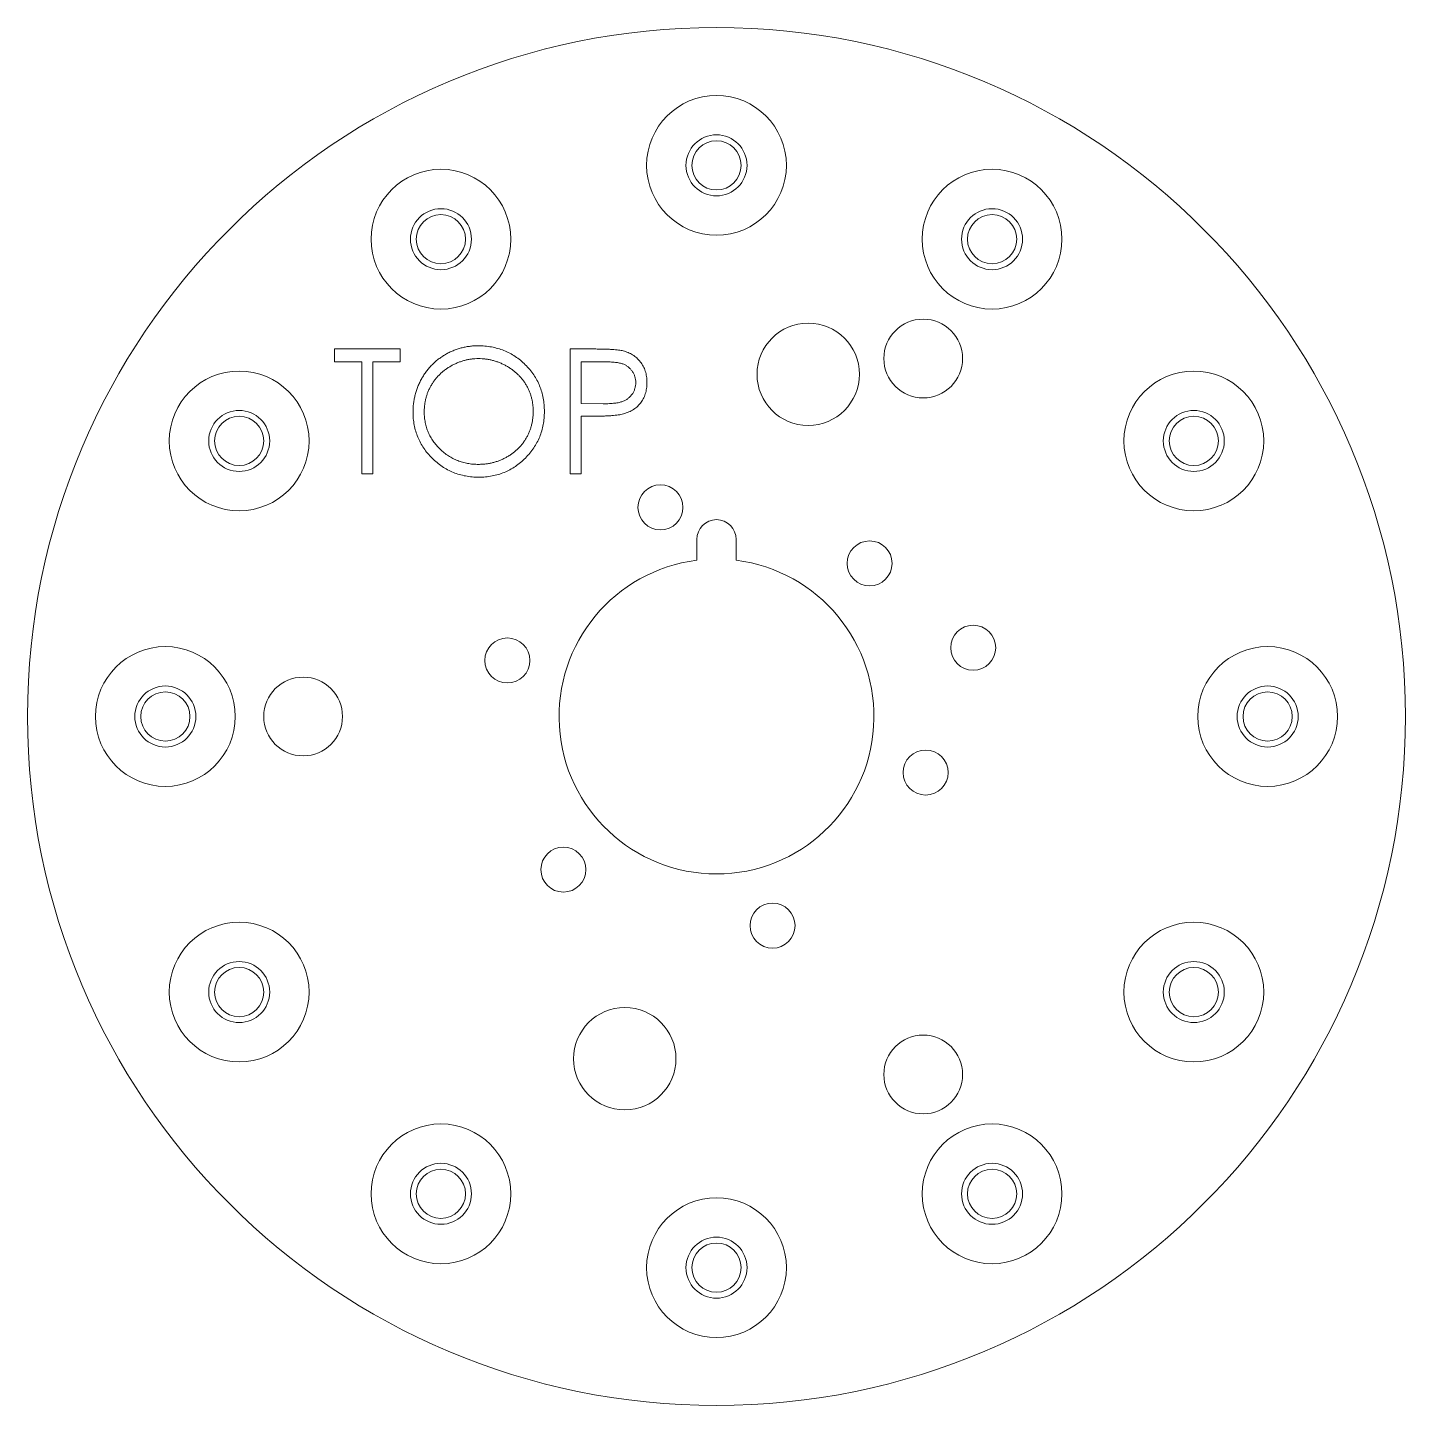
# Model space of a CAD drawing. Header units: millimetres. Extents: x -35 to 35, y -35 to 35.
import ezdxf

# ---------------------------------------------------------------- set-up
doc = ezdxf.new("R2010")
doc.units = ezdxf.units.MM

msp = doc.modelspace()

# ---------------------------------------------------------------- linework, layer by layer
at = {"color": 7, "linetype": 'Continuous', "lineweight": 15}
for p, q in [((-19.406, 18.67), (-16.069, 18.67)), ((-19.406, 18.019), (-19.406, 18.67)), ((-16.069, 18.67), (-16.069, 18.019)), ((-7.439, 18.67), (-6.194, 18.67)), ((-7.439, 12.32), (-7.439, 18.67)), ((-18.023, 18.019), (-19.406, 18.019)), ((-18.023, 12.32), (-18.023, 18.019)), ((-17.453, 18.019), (-17.453, 12.32)), ((-16.069, 18.019), (-17.453, 18.019)), ((-6.869, 18.019), (-6.869, 15.903)), ((-5.708, 18.019), (-6.869, 18.019)), ((-6.869, 15.903), (-5.758, 15.889)), ((-6.869, 15.251), (-6.869, 12.32)), ((-6.415, 15.251), (-6.869, 15.251)), ((-17.453, 12.32), (-18.023, 12.32)), ((-6.869, 12.32), (-7.439, 12.32)), ((-1, 7.937), (-1, 9)), ((1, 9), (1, 7.937))]:
    msp.add_line(p, q, dxfattribs=at)
for centre, radius in [((0, 0), 35), ((0, 28), 3.55), ((0, 28), 1.55), ((0, 28), 1.25), ((-14, 24.249), 3.55), ((14, 24.249), 3.55), ((-14, 24.249), 1.55), ((-14, 24.249), 1.25), ((14, 24.249), 1.55), ((14, 24.249), 1.25), ((4.659, 17.387), 2.6), ((10.5, 18.187), 2), ((-24.249, 14), 3.55), ((24.249, 14), 3.55), ((-24.249, 14), 1.55), ((24.249, 14), 1.55), ((-24.249, 14), 1.25), ((24.249, 14), 1.25), ((-2.847, 10.625), 1.143), ((7.778, 7.778), 1.143), ((13.04, 3.494), 1.143), ((-28, 0), 3.55), ((-10.625, 2.847), 1.143), ((28, 0), 3.55), ((-28, 0), 1.55), ((-21, 0), 2), ((28, 0), 1.55), ((-28, 0), 1.25), ((28, 0), 1.25), ((10.625, -2.847), 1.143), ((-7.778, -7.778), 1.143), ((2.847, -10.625), 1.143), ((-24.249, -14), 3.55), ((24.249, -14), 3.55), ((-24.249, -14), 1.55), ((24.249, -14), 1.55), ((-24.249, -14), 1.25), ((24.249, -14), 1.25), ((-4.659, -17.387), 2.6), ((10.5, -18.187), 2), ((-14, -24.249), 3.55), ((14, -24.249), 3.55), ((-14, -24.249), 1.55), ((-14, -24.249), 1.25), ((14, -24.249), 1.55), ((14, -24.249), 1.25), ((0, -28), 3.55), ((0, -28), 1.55), ((0, -28), 1.25)]:
    msp.add_circle(centre, radius, dxfattribs=at)
for centre, radius, start, end in [((0, 9), 1, 0, 180), ((0, 0), 8, 97.18076, 82.81924)]:
    msp.add_arc(centre, radius, start, end, dxfattribs=at)
for points, knots in [([(-15.417, 15.467), (-15.416, 15.543), (-15.414, 15.693), (-15.391, 15.916), (-15.358, 16.135), (-15.309, 16.35), (-15.246, 16.561), (-15.172, 16.768), (-15.081, 16.97), (-14.978, 17.167), (-14.863, 17.357), (-14.736, 17.536), (-14.602, 17.707), (-14.455, 17.864), (-14.299, 18.012), (-14.134, 18.15), (-13.958, 18.277), (-13.772, 18.393), (-13.581, 18.497), (-13.383, 18.586), (-13.182, 18.663), (-12.977, 18.725), (-12.769, 18.774), (-12.556, 18.807), (-12.34, 18.83), (-12.194, 18.832), (-12.12, 18.833)], [0, 0, 0, 0, 0.043209, 0.085873, 0.12812, 0.170152, 0.211918, 0.253753, 0.296006, 0.338443, 0.381015, 0.42282, 0.464089, 0.505126, 0.545975, 0.586985, 0.628339, 0.670084, 0.711992, 0.753039, 0.794049, 0.834886, 0.875498, 0.916547, 0.958004, 1, 1, 1, 1]), ([(-12.12, 18.833), (-12.003, 18.83), (-11.772, 18.824), (-11.432, 18.78), (-11.108, 18.702), (-10.797, 18.599), (-10.502, 18.461), (-10.222, 18.295), (-9.956, 18.098), (-9.709, 17.873), (-9.483, 17.627), (-9.283, 17.365), (-9.116, 17.088), (-8.979, 16.797), (-8.872, 16.492), (-8.798, 16.172), (-8.75, 15.84), (-8.745, 15.613), (-8.742, 15.498)], [0, 0, 0, 0, 0.06657, 0.130749, 0.193413, 0.254989, 0.316114, 0.377262, 0.439401, 0.502971, 0.566525, 0.628231, 0.689091, 0.749345, 0.81017, 0.87161, 0.934869, 1, 1, 1, 1]), ([(-6.194, 18.67), (-6.108, 18.67), (-5.944, 18.67), (-5.709, 18.665), (-5.495, 18.657), (-5.303, 18.647), (-5.133, 18.635), (-4.985, 18.619), (-4.858, 18.601), (-4.782, 18.583), (-4.748, 18.575)], [0, 0, 0, 0, 0.176956, 0.339055, 0.486318, 0.618781, 0.735619, 0.838742, 0.926457, 1, 1, 1, 1]), ([(-4.748, 18.575), (-4.704, 18.563), (-4.617, 18.539), (-4.492, 18.492), (-4.373, 18.435), (-4.26, 18.371), (-4.153, 18.296), (-4.053, 18.214), (-3.958, 18.122), (-3.871, 18.021), (-3.791, 17.914), (-3.721, 17.798), (-3.663, 17.676), (-3.614, 17.548), (-3.578, 17.412), (-3.551, 17.27), (-3.534, 17.121), (-3.532, 17.019), (-3.531, 16.967)], [0, 0, 0, 0, 0.062481, 0.12349, 0.183411, 0.243153, 0.302127, 0.36171, 0.421842, 0.482932, 0.544552, 0.605681, 0.66768, 0.729984, 0.794551, 0.860346, 0.928907, 1, 1, 1, 1]), ([(-12.092, 18.182), (-12.153, 18.181), (-12.272, 18.18), (-12.451, 18.161), (-12.627, 18.133), (-12.8, 18.094), (-12.971, 18.041), (-13.14, 17.979), (-13.306, 17.904), (-13.469, 17.82), (-13.627, 17.726), (-13.776, 17.623), (-13.916, 17.512), (-14.047, 17.394), (-14.169, 17.267), (-14.285, 17.134), (-14.389, 16.991), (-14.484, 16.841), (-14.569, 16.686), (-14.645, 16.526), (-14.707, 16.36), (-14.758, 16.19), (-14.799, 16.017), (-14.826, 15.838), (-14.845, 15.656), (-14.847, 15.532), (-14.848, 15.47)], [0, 0, 0, 0, 0.042023, 0.083645, 0.124984, 0.166247, 0.207702, 0.249631, 0.291742, 0.334743, 0.37746, 0.419556, 0.461044, 0.502096, 0.542891, 0.583801, 0.624864, 0.666225, 0.707399, 0.748557, 0.789655, 0.83074, 0.87207, 0.913993, 0.956498, 1, 1, 1, 1]), ([(-9.312, 15.499), (-9.312, 15.561), (-9.314, 15.683), (-9.333, 15.863), (-9.36, 16.04), (-9.4, 16.212), (-9.451, 16.379), (-9.513, 16.541), (-9.587, 16.699), (-9.672, 16.852), (-9.768, 17), (-9.872, 17.141), (-9.987, 17.272), (-10.109, 17.398), (-10.242, 17.515), (-10.385, 17.624), (-10.535, 17.727), (-10.695, 17.82), (-10.86, 17.905), (-11.029, 17.979), (-11.2, 18.041), (-11.373, 18.094), (-11.55, 18.133), (-11.729, 18.161), (-11.91, 18.18), (-12.031, 18.181), (-12.092, 18.182)], [0, 0, 0, 0, 0.042915, 0.08513, 0.126473, 0.167453, 0.207976, 0.248249, 0.28875, 0.32967, 0.370537, 0.411129, 0.451819, 0.492406, 0.533486, 0.575263, 0.617441, 0.660672, 0.70394, 0.746868, 0.789079, 0.831104, 0.873238, 0.915166, 0.957381, 1, 1, 1, 1]), ([(-4.101, 16.965), (-4.104, 17.016), (-4.108, 17.117), (-4.142, 17.266), (-4.199, 17.408), (-4.278, 17.54), (-4.373, 17.66), (-4.485, 17.765), (-4.611, 17.849), (-4.729, 17.903), (-4.833, 17.936), (-4.924, 17.959), (-5.027, 17.977), (-5.141, 17.992), (-5.266, 18.005), (-5.403, 18.014), (-5.551, 18.019), (-5.655, 18.019), (-5.708, 18.019)], [0, 0, 0, 0, 0.070044, 0.139238, 0.208197, 0.279173, 0.349987, 0.418354, 0.48761, 0.557411, 0.59533, 0.637964, 0.685913, 0.738185, 0.796103, 0.858517, 0.926658, 1, 1, 1, 1]), ([(-5.758, 15.889), (-5.703, 15.888), (-5.598, 15.888), (-5.447, 15.896), (-5.307, 15.904), (-5.178, 15.916), (-5.06, 15.934), (-4.953, 15.951), (-4.858, 15.976), (-4.748, 16.01), (-4.624, 16.068), (-4.49, 16.152), (-4.376, 16.259), (-4.277, 16.38), (-4.199, 16.514), (-4.142, 16.657), (-4.108, 16.809), (-4.104, 16.912), (-4.101, 16.965)], [0, 0, 0, 0, 0.072538, 0.140034, 0.202496, 0.260575, 0.313228, 0.361583, 0.404878, 0.444127, 0.5164, 0.586507, 0.655085, 0.724384, 0.793974, 0.861638, 0.930111, 1, 1, 1, 1]), ([(-3.531, 16.967), (-3.532, 16.915), (-3.534, 16.813), (-3.552, 16.663), (-3.576, 16.521), (-3.613, 16.385), (-3.662, 16.257), (-3.719, 16.134), (-3.788, 16.02), (-3.867, 15.913), (-3.955, 15.813), (-4.052, 15.722), (-4.156, 15.639), (-4.269, 15.564), (-4.391, 15.5), (-4.519, 15.442), (-4.656, 15.394), (-4.75, 15.368), (-4.798, 15.356)], [0, 0, 0, 0, 0.070119, 0.137192, 0.202016, 0.264631, 0.326117, 0.38601, 0.445812, 0.505298, 0.564633, 0.624283, 0.683902, 0.743953, 0.805388, 0.868388, 0.933084, 1, 1, 1, 1]), ([(-12.069, 12.158), (-12.184, 12.16), (-12.411, 12.166), (-12.744, 12.213), (-13.064, 12.288), (-13.37, 12.394), (-13.662, 12.531), (-13.94, 12.698), (-14.204, 12.897), (-14.452, 13.122), (-14.678, 13.367), (-14.875, 13.63), (-15.042, 13.905), (-15.179, 14.194), (-15.287, 14.494), (-15.361, 14.807), (-15.409, 15.133), (-15.415, 15.355), (-15.417, 15.467)], [0, 0, 0, 0, 0.065819, 0.129747, 0.192072, 0.253459, 0.31457, 0.37628, 0.439026, 0.503267, 0.567493, 0.629705, 0.691, 0.751452, 0.812004, 0.87315, 0.935635, 1, 1, 1, 1]), ([(-14.848, 15.47), (-14.845, 15.378), (-14.841, 15.198), (-14.801, 14.933), (-14.739, 14.679), (-14.649, 14.437), (-14.536, 14.204), (-14.396, 13.983), (-14.231, 13.773), (-14.042, 13.577), (-13.837, 13.397), (-13.619, 13.24), (-13.39, 13.107), (-13.15, 12.998), (-12.901, 12.912), (-12.64, 12.853), (-12.37, 12.815), (-12.186, 12.811), (-12.092, 12.809)], [0, 0, 0, 0, 0.064504, 0.126899, 0.187747, 0.24815, 0.308586, 0.369583, 0.431827, 0.49618, 0.560668, 0.623504, 0.68526, 0.746537, 0.808327, 0.870486, 0.934317, 1, 1, 1, 1]), ([(-12.092, 12.809), (-12.029, 12.81), (-11.905, 12.812), (-11.72, 12.829), (-11.538, 12.856), (-11.36, 12.896), (-11.185, 12.946), (-11.014, 13.005), (-10.847, 13.079), (-10.683, 13.16), (-10.527, 13.253), (-10.377, 13.353), (-10.238, 13.464), (-10.107, 13.581), (-9.984, 13.706), (-9.871, 13.839), (-9.768, 13.982), (-9.672, 14.131), (-9.587, 14.287), (-9.513, 14.448), (-9.451, 14.612), (-9.4, 14.782), (-9.36, 14.955), (-9.333, 15.133), (-9.314, 15.314), (-9.312, 15.437), (-9.312, 15.499)], [0, 0, 0, 0, 0.043633, 0.086538, 0.129177, 0.171436, 0.213416, 0.255266, 0.297369, 0.339941, 0.382347, 0.423953, 0.464871, 0.505572, 0.546003, 0.586568, 0.627065, 0.668271, 0.709549, 0.750428, 0.791096, 0.832027, 0.873136, 0.914611, 0.956956, 1, 1, 1, 1]), ([(-8.742, 15.498), (-8.745, 15.384), (-8.75, 15.159), (-8.798, 14.828), (-8.872, 14.511), (-8.978, 14.206), (-9.115, 13.915), (-9.283, 13.637), (-9.481, 13.373), (-9.706, 13.126), (-9.952, 12.899), (-10.215, 12.702), (-10.491, 12.532), (-10.782, 12.396), (-11.084, 12.288), (-11.401, 12.214), (-11.73, 12.166), (-11.955, 12.16), (-12.069, 12.158)], [0, 0, 0, 0, 0.065227, 0.128569, 0.19032, 0.251378, 0.312388, 0.373789, 0.436431, 0.500567, 0.564687, 0.627136, 0.688455, 0.749246, 0.810155, 0.871671, 0.934773, 1, 1, 1, 1]), ([(-4.798, 15.356), (-4.838, 15.347), (-4.925, 15.329), (-5.069, 15.308), (-5.236, 15.29), (-5.427, 15.277), (-5.64, 15.266), (-5.877, 15.257), (-6.138, 15.252), (-6.32, 15.251), (-6.415, 15.251)], [0, 0, 0, 0, 0.075173, 0.164746, 0.268017, 0.385912, 0.517789, 0.663691, 0.824413, 1, 1, 1, 1])]:
    msp.add_open_spline(points, degree=3, knots=knots, dxfattribs=at)

doc.saveas('drawing.dxf')
